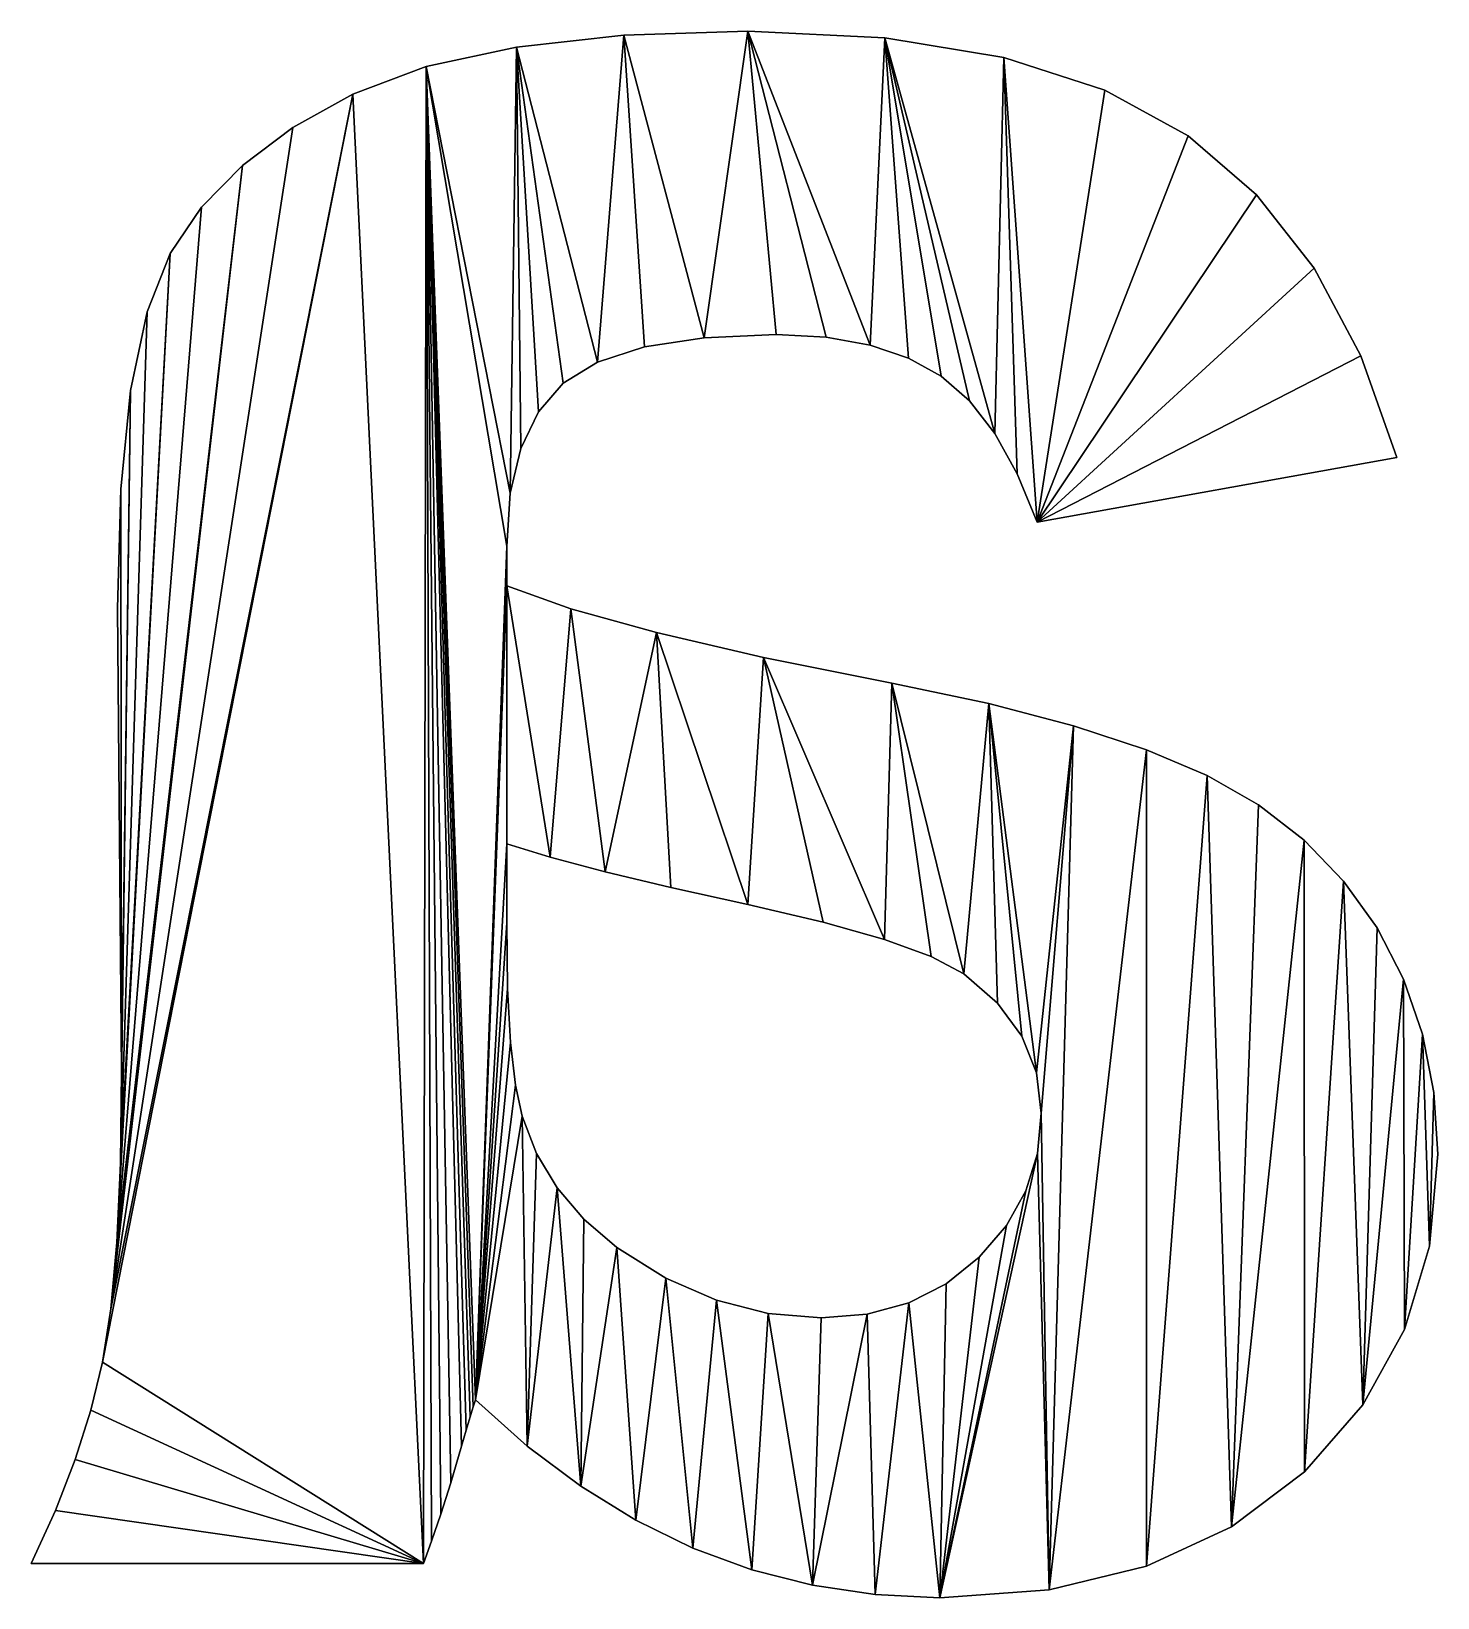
# Model space of a CAD drawing. Header units: metres. Extents: x -39.1 to 29.5, y -5.7 to 6.
# Drawn here: x 8.77 to 15.04, y -3.36 to 3.61 of the extents above; entities that cross this region are included whole.
import ezdxf

# ---------------------------------------------------------------- set-up
doc = ezdxf.new("R2010")
doc.units = ezdxf.units.M

msp = doc.modelspace()

# ---------------------------------------------------------------- linework, layer by layer
at = {"layer": 'layer1', "color": 1}
for points in [[(10.93465, 3.54494, -3.21451), (11.41188, 3.59733, -3.21451), (11.29531, 2.14291, -3.21451)], [(11.29531, 2.14291, 1.92945), (11.41188, 3.59733, 1.92945), (10.93465, 3.54494, 1.92945)], [(11.41188, 3.59733, -3.21451), (10.93465, 3.54494, -3.21451), (10.93465, 3.54494, 1.92945), (11.41188, 3.59733, 1.92945)], [(11.41188, 3.59733, -3.21451), (11.50449, 2.2106, -3.21451), (11.29531, 2.14291, -3.21451)], [(11.29531, 2.14291, 1.92945), (11.50449, 2.2106, 1.92945), (11.41188, 3.59733, 1.92945)], [(11.96445, 3.6148, -3.21451), (11.7694, 2.25122, -3.21451), (11.41188, 3.59733, -3.21451)], [(11.41188, 3.59733, 1.92945), (11.7694, 2.25122, 1.92945), (11.96445, 3.6148, 1.92945)], [(11.96445, 3.6148, -3.21451), (11.41188, 3.59733, -3.21451), (11.41188, 3.59733, 1.92945), (11.96445, 3.6148, 1.92945)], [(11.41188, 3.59733, -3.21451), (11.7694, 2.25122, -3.21451), (11.50449, 2.2106, -3.21451)], [(11.50449, 2.2106, 1.92945), (11.7694, 2.25122, 1.92945), (11.41188, 3.59733, 1.92945)], [(11.96445, 3.6148, -3.21451), (12.09004, 2.26477, -3.21451), (11.7694, 2.25122, -3.21451)], [(11.7694, 2.25122, 1.92945), (12.09004, 2.26477, 1.92945), (11.96445, 3.6148, 1.92945)], [(12.31256, 2.25319, -3.21451), (12.09004, 2.26477, -3.21451), (11.96445, 3.6148, -3.21451)], [(12.57432, 3.58575, -3.21451), (12.50917, 2.21845, -3.21451), (11.96445, 3.6148, -3.21451)], [(11.96445, 3.6148, -3.21451), (12.50917, 2.21845, -3.21451), (12.31256, 2.25319, -3.21451)], [(11.96445, 3.6148, 1.92945), (12.09004, 2.26477, 1.92945), (12.31256, 2.25319, 1.92945)], [(11.96445, 3.6148, 1.92945), (12.50917, 2.21845, 1.92945), (12.57432, 3.58575, 1.92945)], [(12.31256, 2.25319, 1.92945), (12.50917, 2.21845, 1.92945), (11.96445, 3.6148, 1.92945)], [(12.57432, 3.58575, -3.21451), (11.96445, 3.6148, -3.21451), (11.96445, 3.6148, 1.92945), (12.57432, 3.58575, 1.92945)], [(12.57432, 3.58575, -3.21451), (12.67989, 2.16056, -3.21451), (12.50917, 2.21845, -3.21451)], [(12.50917, 2.21845, 1.92945), (12.67989, 2.16056, 1.92945), (12.57432, 3.58575, 1.92945)], [(12.82471, 2.07952, -3.21451), (12.67989, 2.16056, -3.21451), (12.57432, 3.58575, -3.21451)], [(13.10413, 3.49863, -3.21451), (13.06331, 1.82442, -3.21451), (12.57432, 3.58575, -3.21451)], [(12.57432, 3.58575, -3.21451), (13.06331, 1.82442, -3.21451), (12.95029, 1.96944, -3.21451)], [(12.57432, 3.58575, -3.21451), (12.95029, 1.96944, -3.21451), (12.82471, 2.07952, -3.21451)], [(12.57432, 3.58575, 1.92945), (12.67989, 2.16056, 1.92945), (12.82471, 2.07952, 1.92945)], [(12.57432, 3.58575, 1.92945), (13.06331, 1.82442, 1.92945), (13.10413, 3.49863, 1.92945)], [(12.95029, 1.96944, 1.92945), (13.06331, 1.82442, 1.92945), (12.57432, 3.58575, 1.92945)], [(12.82471, 2.07952, 1.92945), (12.95029, 1.96944, 1.92945), (12.57432, 3.58575, 1.92945)], [(13.10413, 3.49863, -3.21451), (12.57432, 3.58575, -3.21451), (12.57432, 3.58575, 1.92945), (13.10413, 3.49863, 1.92945)], [(10.53278, 3.45762, -3.21451), (10.93465, 3.54494, -3.21451), (10.90639, 1.55893, -3.21451)], [(10.90639, 1.55893, 1.92945), (10.93465, 3.54494, 1.92945), (10.53278, 3.45762, 1.92945)], [(10.93465, 3.54494, -3.21451), (10.53278, 3.45762, -3.21451), (10.53278, 3.45762, 1.92945), (10.93465, 3.54494, 1.92945)], [(10.93465, 3.54494, -3.21451), (10.95348, 1.7585, -3.21451), (10.90639, 1.55893, -3.21451)], [(10.90639, 1.55893, 1.92945), (10.95348, 1.7585, 1.92945), (10.93465, 3.54494, 1.92945)], [(10.93465, 3.54494, -3.21451), (11.29531, 2.14291, -3.21451), (11.14186, 2.04813, -3.21451)], [(10.93465, 3.54494, -3.21451), (11.14186, 2.04813, -3.21451), (11.03197, 1.92156, -3.21451)], [(10.93465, 3.54494, -3.21451), (11.03197, 1.92156, -3.21451), (10.95348, 1.7585, -3.21451)], [(11.14186, 2.04813, 1.92945), (11.29531, 2.14291, 1.92945), (10.93465, 3.54494, 1.92945)], [(11.03197, 1.92156, 1.92945), (11.14186, 2.04813, 1.92945), (10.93465, 3.54494, 1.92945)], [(10.95348, 1.7585, 1.92945), (11.03197, 1.92156, 1.92945), (10.93465, 3.54494, 1.92945)], [(13.10413, 3.49863, -3.21451), (13.16378, 1.64448, -3.21451), (13.06331, 1.82442, -3.21451)], [(13.06331, 1.82442, 1.92945), (13.16378, 1.64448, 1.92945), (13.10413, 3.49863, 1.92945)], [(13.2517, 1.42961, -3.21451), (13.16378, 1.64448, -3.21451), (13.10413, 3.49863, -3.21451)], [(13.2517, 1.42961, -3.21451), (13.10413, 3.49863, -3.21451), (13.55388, 3.35342, -3.21451)], [(13.10413, 3.49863, 1.92945), (13.16378, 1.64448, 1.92945), (13.2517, 1.42961, 1.92945)], [(13.55388, 3.35342, 1.92945), (13.10413, 3.49863, 1.92945), (13.2517, 1.42961, 1.92945)], [(13.55388, 3.35342, -3.21451), (13.10413, 3.49863, -3.21451), (13.10413, 3.49863, 1.92945), (13.55388, 3.35342, 1.92945)], [(10.53278, 3.45762, -3.21451), (10.52022, -3.20449, -3.21451), (10.20626, 3.33538, -3.21451)], [(10.20626, 3.33538, 1.92945), (10.52022, -3.20449, 1.92945), (10.53278, 3.45762, 1.92945)], [(10.53278, 3.45762, -3.21451), (10.20626, 3.33538, -3.21451), (10.20626, 3.33538, 1.92945), (10.53278, 3.45762, 1.92945)], [(10.53278, 3.45762, -3.21451), (10.55672, -3.10598, -3.21451), (10.52022, -3.20449, -3.21451)], [(10.52022, -3.20449, 1.92945), (10.55672, -3.10598, 1.92945), (10.53278, 3.45762, 1.92945)], [(10.53278, 3.45762, -3.21451), (10.90639, 1.55893, -3.21451), (10.8907, 1.32287, -3.21451)], [(10.53278, 3.45762, -3.21451), (10.8907, 1.32287, -3.21451), (10.75254, -2.47609, -3.21451)], [(10.53278, 3.45762, -3.21451), (10.75254, -2.47609, -3.21451), (10.74156, -2.50788, -3.21451)], [(10.53278, 3.45762, -3.21451), (10.74156, -2.50788, -3.21451), (10.72744, -2.55301, -3.21451)], [(10.53278, 3.45762, -3.21451), (10.72744, -2.55301, -3.21451), (10.71016, -2.61148, -3.21451)], [(10.53278, 3.45762, -3.21451), (10.71016, -2.61148, -3.21451), (10.68975, -2.68329, -3.21451)], [(10.53278, 3.45762, -3.21451), (10.68975, -2.68329, -3.21451), (10.64148, -2.84538, -3.21451)], [(10.53278, 3.45762, -3.21451), (10.64148, -2.84538, -3.21451), (10.59713, -2.98628, -3.21451)], [(10.53278, 3.45762, -3.21451), (10.59713, -2.98628, -3.21451), (10.55672, -3.10598, -3.21451)], [(10.8907, 1.32287, 1.92945), (10.90639, 1.55893, 1.92945), (10.53278, 3.45762, 1.92945)], [(10.75254, -2.47609, 1.92945), (10.8907, 1.32287, 1.92945), (10.53278, 3.45762, 1.92945)], [(10.74156, -2.50788, 1.92945), (10.75254, -2.47609, 1.92945), (10.53278, 3.45762, 1.92945)], [(10.72744, -2.55301, 1.92945), (10.74156, -2.50788, 1.92945), (10.53278, 3.45762, 1.92945)], [(10.71016, -2.61148, 1.92945), (10.72744, -2.55301, 1.92945), (10.53278, 3.45762, 1.92945)], [(10.68975, -2.68329, 1.92945), (10.71016, -2.61148, 1.92945), (10.53278, 3.45762, 1.92945)], [(10.64148, -2.84538, 1.92945), (10.68975, -2.68329, 1.92945), (10.53278, 3.45762, 1.92945)], [(10.59713, -2.98628, 1.92945), (10.64148, -2.84538, 1.92945), (10.53278, 3.45762, 1.92945)], [(10.55672, -3.10598, 1.92945), (10.59713, -2.98628, 1.92945), (10.53278, 3.45762, 1.92945)], [(13.2517, 1.42961, -3.21451), (13.55388, 3.35342, -3.21451), (13.92357, 3.15013, -3.21451)], [(13.92357, 3.15013, 1.92945), (13.55388, 3.35342, 1.92945), (13.2517, 1.42961, 1.92945)], [(13.92357, 3.15013, -3.21451), (13.55388, 3.35342, -3.21451), (13.55388, 3.35342, 1.92945), (13.92357, 3.15013, 1.92945)], [(10.52022, -3.20449, -3.21451), (9.09169, -2.30968, -3.21451), (10.20626, 3.33538, -3.21451)], [(10.20626, 3.33538, -3.21451), (9.09169, -2.30968, -3.21451), (9.12877, -2.07205, -3.21451)], [(10.20626, 3.33538, 1.92945), (9.09169, -2.30968, 1.92945), (10.52022, -3.20449, 1.92945)], [(9.12877, -2.07205, 1.92945), (9.09169, -2.30968, 1.92945), (10.20626, 3.33538, 1.92945)], [(10.20626, 3.33538, -3.21451), (9.12877, -2.07205, -3.21451), (9.93881, 3.18625, -3.21451)], [(9.93881, 3.18625, 1.92945), (9.12877, -2.07205, 1.92945), (10.20626, 3.33538, 1.92945)], [(10.20626, 3.33538, -3.21451), (9.93881, 3.18625, -3.21451), (9.93881, 3.18625, 1.92945), (10.20626, 3.33538, 1.92945)], [(9.93881, 3.18625, -3.21451), (9.12877, -2.07205, -3.21451), (9.71412, 3.01827, -3.21451)], [(9.71412, 3.01827, 1.92945), (9.12877, -2.07205, 1.92945), (9.93881, 3.18625, 1.92945)], [(9.93881, 3.18625, -3.21451), (9.71412, 3.01827, -3.21451), (9.71412, 3.01827, 1.92945), (9.93881, 3.18625, 1.92945)], [(13.2517, 1.42961, -3.21451), (13.92357, 3.15013, -3.21451), (14.2289, 2.8864, -3.21451)], [(14.2289, 2.8864, 1.92945), (13.92357, 3.15013, 1.92945), (13.2517, 1.42961, 1.92945)], [(14.2289, 2.8864, -3.21451), (13.92357, 3.15013, -3.21451), (13.92357, 3.15013, 1.92945), (14.2289, 2.8864, 1.92945)], [(9.15527, -1.77673, -3.21451), (9.71412, 3.01827, -3.21451), (9.12877, -2.07205, -3.21451)], [(9.12877, -2.07205, 1.92945), (9.71412, 3.01827, 1.92945), (9.15527, -1.77673, 1.92945)], [(9.15527, -1.77673, -3.21451), (9.53222, 2.83146, -3.21451), (9.71412, 3.01827, -3.21451)], [(9.71412, 3.01827, 1.92945), (9.53222, 2.83146, 1.92945), (9.15527, -1.77673, 1.92945)], [(9.71412, 3.01827, -3.21451), (9.53222, 2.83146, -3.21451), (9.53222, 2.83146, 1.92945), (9.71412, 3.01827, 1.92945)], [(13.2517, 1.42961, -3.21451), (14.2289, 2.8864, -3.21451), (14.48556, 2.55988, -3.21451)], [(14.48556, 2.55988, 1.92945), (14.2289, 2.8864, 1.92945), (13.2517, 1.42961, 1.92945)], [(14.48556, 2.55988, -3.21451), (14.2289, 2.8864, -3.21451), (14.2289, 2.8864, 1.92945), (14.48556, 2.55988, 1.92945)], [(9.15527, -1.77673, -3.21451), (9.39309, 2.62582, -3.21451), (9.53222, 2.83146, -3.21451)], [(9.53222, 2.83146, 1.92945), (9.39309, 2.62582, 1.92945), (9.15527, -1.77673, 1.92945)], [(9.53222, 2.83146, -3.21451), (9.39309, 2.62582, -3.21451), (9.39309, 2.62582, 1.92945), (9.53222, 2.83146, 1.92945)], [(9.15527, -1.77673, -3.21451), (9.17116, -1.42371, -3.21451), (9.39309, 2.62582, -3.21451)], [(9.39309, 2.62582, 1.92945), (9.17116, -1.42371, 1.92945), (9.15527, -1.77673, 1.92945)], [(9.17116, -1.42371, -3.21451), (9.29007, 2.36582, -3.21451), (9.39309, 2.62582, -3.21451)], [(9.39309, 2.62582, 1.92945), (9.29007, 2.36582, 1.92945), (9.17116, -1.42371, 1.92945)], [(9.39309, 2.62582, -3.21451), (9.29007, 2.36582, -3.21451), (9.29007, 2.36582, 1.92945), (9.39309, 2.62582, 1.92945)], [(13.2517, 1.42961, -3.21451), (14.48556, 2.55988, -3.21451), (14.69357, 2.17057, -3.21451)], [(14.69357, 2.17057, 1.92945), (14.48556, 2.55988, 1.92945), (13.2517, 1.42961, 1.92945)], [(14.69357, 2.17057, -3.21451), (14.48556, 2.55988, -3.21451), (14.48556, 2.55988, 1.92945), (14.69357, 2.17057, 1.92945)], [(9.17116, -1.42371, -3.21451), (9.21648, 2.01594, -3.21451), (9.29007, 2.36582, -3.21451)], [(9.29007, 2.36582, 1.92945), (9.21648, 2.01594, 1.92945), (9.17116, -1.42371, 1.92945)], [(9.29007, 2.36582, -3.21451), (9.21648, 2.01594, -3.21451), (9.21648, 2.01594, 1.92945), (9.29007, 2.36582, 1.92945)], [(11.50449, 2.2106, -3.21451), (11.7694, 2.25122, -3.21451), (11.7694, 2.25122, 1.92945), (11.50449, 2.2106, 1.92945)], [(11.7694, 2.25122, -3.21451), (12.09004, 2.26477, -3.21451), (12.09004, 2.26477, 1.92945), (11.7694, 2.25122, 1.92945)], [(12.09004, 2.26477, -3.21451), (12.31256, 2.25319, -3.21451), (12.31256, 2.25319, 1.92945), (12.09004, 2.26477, 1.92945)], [(12.31256, 2.25319, -3.21451), (12.50917, 2.21845, -3.21451), (12.50917, 2.21845, 1.92945), (12.31256, 2.25319, 1.92945)], [(11.29531, 2.14291, -3.21451), (11.50449, 2.2106, -3.21451), (11.50449, 2.2106, 1.92945), (11.29531, 2.14291, 1.92945)], [(12.50917, 2.21845, -3.21451), (12.67989, 2.16056, -3.21451), (12.67989, 2.16056, 1.92945), (12.50917, 2.21845, 1.92945)], [(13.2517, 1.42961, -3.21451), (14.69357, 2.17057, -3.21451), (14.85291, 1.71846, -3.21451)], [(14.85291, 1.71846, 1.92945), (14.69357, 2.17057, 1.92945), (13.2517, 1.42961, 1.92945)], [(14.85291, 1.71846, -3.21451), (14.69357, 2.17057, -3.21451), (14.69357, 2.17057, 1.92945), (14.85291, 1.71846, 1.92945)], [(11.14186, 2.04813, -3.21451), (11.29531, 2.14291, -3.21451), (11.29531, 2.14291, 1.92945), (11.14186, 2.04813, 1.92945)], [(12.67989, 2.16056, -3.21451), (12.82471, 2.07952, -3.21451), (12.82471, 2.07952, 1.92945), (12.67989, 2.16056, 1.92945)], [(11.03197, 1.92156, -3.21451), (11.14186, 2.04813, -3.21451), (11.14186, 2.04813, 1.92945), (11.03197, 1.92156, 1.92945)], [(12.82471, 2.07952, -3.21451), (12.95029, 1.96944, -3.21451), (12.95029, 1.96944, 1.92945), (12.82471, 2.07952, 1.92945)], [(9.17646, -1.01301, -3.21451), (9.21648, 2.01594, -3.21451), (9.17116, -1.42371, -3.21451)], [(9.17116, -1.42371, 1.92945), (9.21648, 2.01594, 1.92945), (9.17646, -1.01301, 1.92945)], [(9.17646, -1.01301, -3.21451), (9.17233, 1.5762, -3.21451), (9.21648, 2.01594, -3.21451)], [(9.21648, 2.01594, 1.92945), (9.17233, 1.5762, 1.92945), (9.17646, -1.01301, 1.92945)], [(9.21648, 2.01594, -3.21451), (9.17233, 1.5762, -3.21451), (9.17233, 1.5762, 1.92945), (9.21648, 2.01594, 1.92945)], [(12.95029, 1.96944, -3.21451), (13.06331, 1.82442, -3.21451), (13.06331, 1.82442, 1.92945), (12.95029, 1.96944, 1.92945)], [(10.95348, 1.7585, -3.21451), (11.03197, 1.92156, -3.21451), (11.03197, 1.92156, 1.92945), (10.95348, 1.7585, 1.92945)], [(13.06331, 1.82442, -3.21451), (13.16378, 1.64448, -3.21451), (13.16378, 1.64448, 1.92945), (13.06331, 1.82442, 1.92945)], [(10.90639, 1.55893, -3.21451), (10.95348, 1.7585, -3.21451), (10.95348, 1.7585, 1.92945), (10.90639, 1.55893, 1.92945)], [(13.2517, 1.42961, -3.21451), (14.85291, 1.71846, -3.21451), (14.85291, 1.71846, 1.92945), (13.2517, 1.42961, 1.92945)], [(13.16378, 1.64448, -3.21451), (13.2517, 1.42961, -3.21451), (13.2517, 1.42961, 1.92945), (13.16378, 1.64448, 1.92945)], [(9.15761, 1.04659, -3.21451), (9.17233, 1.5762, -3.21451), (9.17646, -1.01301, -3.21451)], [(9.17646, -1.01301, 1.92945), (9.17233, 1.5762, 1.92945), (9.15761, 1.04659, 1.92945)], [(9.17233, 1.5762, -3.21451), (9.15761, 1.04659, -3.21451), (9.15761, 1.04659, 1.92945), (9.17233, 1.5762, 1.92945)], [(10.8907, 1.32287, -3.21451), (10.90639, 1.55893, -3.21451), (10.90639, 1.55893, 1.92945), (10.8907, 1.32287, 1.92945)], [(10.8907, 1.14706, -3.21451), (10.75254, -2.47609, -3.21451), (10.8907, 1.32287, -3.21451)], [(10.8907, 1.32287, 1.92945), (10.75254, -2.47609, 1.92945), (10.8907, 1.14706, 1.92945)], [(10.8907, 1.14706, -3.21451), (10.8907, 1.32287, -3.21451), (10.8907, 1.32287, 1.92945), (10.8907, 1.14706, 1.92945)], [(10.8907, 1.14706, -3.21451), (10.8907, -0.00206, -3.21451), (10.75254, -2.47609, -3.21451)], [(10.75254, -2.47609, 1.92945), (10.8907, -0.00206, 1.92945), (10.8907, 1.14706, 1.92945)], [(11.17679, 1.04462, -3.21451), (11.08495, -0.06132, -3.21451), (10.8907, 1.14706, -3.21451)], [(10.8907, 1.14706, -3.21451), (11.08495, -0.06132, -3.21451), (10.8907, -0.00206, -3.21451)], [(10.8907, 1.14706, 1.92945), (11.08495, -0.06132, 1.92945), (11.17679, 1.04462, 1.92945)], [(10.8907, -0.00206, 1.92945), (11.08495, -0.06132, 1.92945), (10.8907, 1.14706, 1.92945)], [(11.17679, 1.04462, -3.21451), (10.8907, 1.14706, -3.21451), (10.8907, 1.14706, 1.92945), (11.17679, 1.04462, 1.92945)], [(9.15761, 1.04659, -3.21451), (9.17646, -1.01301, -3.21451), (9.17646, -1.01301, 1.92945), (9.15761, 1.04659, 1.92945)], [(11.17679, 1.04462, -3.21451), (11.32867, -0.12607, -3.21451), (11.08495, -0.06132, -3.21451)], [(11.08495, -0.06132, 1.92945), (11.32867, -0.12607, 1.92945), (11.17679, 1.04462, 1.92945)], [(11.55786, 0.93827, -3.21451), (11.32867, -0.12607, -3.21451), (11.17679, 1.04462, -3.21451)], [(11.17679, 1.04462, 1.92945), (11.32867, -0.12607, 1.92945), (11.55786, 0.93827, 1.92945)], [(11.55786, 0.93827, -3.21451), (11.17679, 1.04462, -3.21451), (11.17679, 1.04462, 1.92945), (11.55786, 0.93827, 1.92945)], [(11.55786, 0.93827, -3.21451), (11.62184, -0.19632, -3.21451), (11.32867, -0.12607, -3.21451)], [(11.32867, -0.12607, 1.92945), (11.62184, -0.19632, 1.92945), (11.55786, 0.93827, 1.92945)], [(11.96445, -0.27207, -3.21451), (11.62184, -0.19632, -3.21451), (11.55786, 0.93827, -3.21451)], [(12.03391, 0.82798, -3.21451), (11.96445, -0.27207, -3.21451), (11.55786, 0.93827, -3.21451)], [(11.55786, 0.93827, 1.92945), (11.62184, -0.19632, 1.92945), (11.96445, -0.27207, 1.92945)], [(11.55786, 0.93827, 1.92945), (11.96445, -0.27207, 1.92945), (12.03391, 0.82798, 1.92945)], [(12.03391, 0.82798, -3.21451), (11.55786, 0.93827, -3.21451), (11.55786, 0.93827, 1.92945), (12.03391, 0.82798, 1.92945)], [(12.03391, 0.82798, -3.21451), (12.29999, -0.35017, -3.21451), (11.96445, -0.27207, -3.21451)], [(11.96445, -0.27207, 1.92945), (12.29999, -0.35017, 1.92945), (12.03391, 0.82798, 1.92945)], [(12.03391, 0.82798, -3.21451), (12.60494, 0.71378, -3.21451), (12.57196, -0.42748, -3.21451)], [(12.03391, 0.82798, -3.21451), (12.57196, -0.42748, -3.21451), (12.29999, -0.35017, -3.21451)], [(12.57196, -0.42748, 1.92945), (12.60494, 0.71378, 1.92945), (12.03391, 0.82798, 1.92945)], [(12.29999, -0.35017, 1.92945), (12.57196, -0.42748, 1.92945), (12.03391, 0.82798, 1.92945)], [(12.60494, 0.71378, -3.21451), (12.03391, 0.82798, -3.21451), (12.03391, 0.82798, 1.92945), (12.60494, 0.71378, 1.92945)], [(12.60494, 0.71378, -3.21451), (12.78035, -0.504, -3.21451), (12.57196, -0.42748, -3.21451)], [(12.57196, -0.42748, 1.92945), (12.78035, -0.504, 1.92945), (12.60494, 0.71378, 1.92945)], [(13.03644, 0.62214, -3.21451), (12.92517, -0.57975, -3.21451), (12.60494, 0.71378, -3.21451)], [(12.60494, 0.71378, -3.21451), (12.92517, -0.57975, -3.21451), (12.78035, -0.504, -3.21451)], [(12.60494, 0.71378, 1.92945), (12.92517, -0.57975, 1.92945), (13.03644, 0.62214, 1.92945)], [(12.78035, -0.504, 1.92945), (12.92517, -0.57975, 1.92945), (12.60494, 0.71378, 1.92945)], [(13.03644, 0.62214, -3.21451), (12.60494, 0.71378, -3.21451), (12.60494, 0.71378, 1.92945), (13.03644, 0.62214, 1.92945)], [(13.03644, 0.62214, -3.21451), (13.07627, -0.71043, -3.21451), (12.92517, -0.57975, -3.21451)], [(12.92517, -0.57975, 1.92945), (13.07627, -0.71043, 1.92945), (13.03644, 0.62214, 1.92945)], [(13.1842, -0.8576, -3.21451), (13.07627, -0.71043, -3.21451), (13.03644, 0.62214, -3.21451)], [(13.41418, 0.52305, -3.21451), (13.24895, -1.02125, -3.21451), (13.03644, 0.62214, -3.21451)], [(13.03644, 0.62214, -3.21451), (13.24895, -1.02125, -3.21451), (13.1842, -0.8576, -3.21451)], [(13.03644, 0.62214, 1.92945), (13.07627, -0.71043, 1.92945), (13.1842, -0.8576, 1.92945)], [(13.03644, 0.62214, 1.92945), (13.24895, -1.02125, 1.92945), (13.41418, 0.52305, 1.92945)], [(13.1842, -0.8576, 1.92945), (13.24895, -1.02125, 1.92945), (13.03644, 0.62214, 1.92945)], [(13.41418, 0.52305, -3.21451), (13.03644, 0.62214, -3.21451), (13.03644, 0.62214, 1.92945), (13.41418, 0.52305, 1.92945)], [(13.41418, 0.52305, -3.21451), (13.27054, -1.20139, -3.21451), (13.24895, -1.02125, -3.21451)], [(13.24895, -1.02125, 1.92945), (13.27054, -1.20139, 1.92945), (13.41418, 0.52305, 1.92945)], [(13.30606, -3.32228, -3.21451), (13.27054, -1.20139, -3.21451), (13.41418, 0.52305, -3.21451)], [(13.41418, 0.52305, 1.92945), (13.27054, -1.20139, 1.92945), (13.30606, -3.32228, 1.92945)], [(13.73814, 0.41649, -3.21451), (13.30606, -3.32228, -3.21451), (13.41418, 0.52305, -3.21451)], [(13.41418, 0.52305, 1.92945), (13.30606, -3.32228, 1.92945), (13.73814, 0.41649, 1.92945)], [(13.73814, 0.41649, -3.21451), (13.41418, 0.52305, -3.21451), (13.41418, 0.52305, 1.92945), (13.73814, 0.41649, 1.92945)], [(13.73814, 0.41649, -3.21451), (13.73913, -3.2173, -3.21451), (13.30606, -3.32228, -3.21451)], [(13.30606, -3.32228, 1.92945), (13.73913, -3.2173, 1.92945), (13.73814, 0.41649, 1.92945)], [(14.00835, 0.30249, -3.21451), (13.73913, -3.2173, -3.21451), (13.73814, 0.41649, -3.21451)], [(13.73814, 0.41649, 1.92945), (13.73913, -3.2173, 1.92945), (14.00835, 0.30249, 1.92945)], [(14.00835, 0.30249, -3.21451), (13.73814, 0.41649, -3.21451), (13.73814, 0.41649, 1.92945), (14.00835, 0.30249, 1.92945)], [(14.00835, 0.30249, -3.21451), (14.11764, -3.04233, -3.21451), (13.73913, -3.2173, -3.21451)], [(13.73913, -3.2173, 1.92945), (14.11764, -3.04233, 1.92945), (14.00835, 0.30249, 1.92945)], [(14.23813, 0.1718, -3.21451), (14.11764, -3.04233, -3.21451), (14.00835, 0.30249, -3.21451)], [(14.00835, 0.30249, 1.92945), (14.11764, -3.04233, 1.92945), (14.23813, 0.1718, 1.92945)], [(14.23813, 0.1718, -3.21451), (14.00835, 0.30249, -3.21451), (14.00835, 0.30249, 1.92945), (14.23813, 0.1718, 1.92945)], [(14.44084, 0.01522, -3.21451), (14.11764, -3.04233, -3.21451), (14.23813, 0.1718, -3.21451)], [(14.23813, 0.1718, 1.92945), (14.11764, -3.04233, 1.92945), (14.44084, 0.01522, 1.92945)], [(14.44084, 0.01522, -3.21451), (14.23813, 0.1718, -3.21451), (14.23813, 0.1718, 1.92945), (14.44084, 0.01522, 1.92945)], [(14.44084, 0.01522, -3.21451), (14.44162, -2.79737, -3.21451), (14.11764, -3.04233, -3.21451)], [(14.11764, -3.04233, 1.92945), (14.44162, -2.79737, 1.92945), (14.44084, 0.01522, 1.92945)], [(14.61646, -0.16727, -3.21451), (14.44162, -2.79737, -3.21451), (14.44084, 0.01522, -3.21451)], [(14.44084, 0.01522, 1.92945), (14.44162, -2.79737, 1.92945), (14.61646, -0.16727, 1.92945)], [(14.61646, -0.16727, -3.21451), (14.44084, 0.01522, -3.21451), (14.44084, 0.01522, 1.92945), (14.61646, -0.16727, 1.92945)], [(10.75254, -2.47609, -3.21451), (10.8907, -0.00206, -3.21451), (10.8907, -0.3537, -3.21451)], [(10.8907, -0.3537, 1.92945), (10.8907, -0.00206, 1.92945), (10.75254, -2.47609, 1.92945)], [(10.8907, -0.00206, -3.21451), (11.08495, -0.06132, -3.21451), (11.08495, -0.06132, 1.92945), (10.8907, -0.00206, 1.92945)], [(10.8907, -0.3537, -3.21451), (10.8907, -0.00206, -3.21451), (10.8907, -0.00206, 1.92945), (10.8907, -0.3537, 1.92945)], [(11.08495, -0.06132, -3.21451), (11.32867, -0.12607, -3.21451), (11.32867, -0.12607, 1.92945), (11.08495, -0.06132, 1.92945)], [(11.32867, -0.12607, -3.21451), (11.62184, -0.19632, -3.21451), (11.62184, -0.19632, 1.92945), (11.32867, -0.12607, 1.92945)], [(11.62184, -0.19632, -3.21451), (11.96445, -0.27207, -3.21451), (11.96445, -0.27207, 1.92945), (11.62184, -0.19632, 1.92945)], [(14.61646, -0.16727, -3.21451), (14.70122, -2.49904, -3.21451), (14.44162, -2.79737, -3.21451)], [(14.44162, -2.79737, 1.92945), (14.70122, -2.49904, 1.92945), (14.61646, -0.16727, 1.92945)], [(14.765, -0.37567, -3.21451), (14.70122, -2.49904, -3.21451), (14.61646, -0.16727, -3.21451)], [(14.61646, -0.16727, 1.92945), (14.70122, -2.49904, 1.92945), (14.765, -0.37567, 1.92945)], [(14.765, -0.37567, -3.21451), (14.61646, -0.16727, -3.21451), (14.61646, -0.16727, 1.92945), (14.765, -0.37567, 1.92945)], [(11.96445, -0.27207, -3.21451), (12.29999, -0.35017, -3.21451), (12.29999, -0.35017, 1.92945), (11.96445, -0.27207, 1.92945)], [(10.75254, -2.47609, -3.21451), (10.8907, -0.3537, -3.21451), (10.89501, -0.64528, -3.21451)], [(10.89501, -0.64528, 1.92945), (10.8907, -0.3537, 1.92945), (10.75254, -2.47609, 1.92945)], [(10.89501, -0.64528, -3.21451), (10.8907, -0.3537, -3.21451), (10.8907, -0.3537, 1.92945), (10.89501, -0.64528, 1.92945)], [(12.29999, -0.35017, -3.21451), (12.57196, -0.42748, -3.21451), (12.57196, -0.42748, 1.92945), (12.29999, -0.35017, 1.92945)], [(14.88312, -0.60467, -3.21451), (14.70122, -2.49904, -3.21451), (14.765, -0.37567, -3.21451)], [(14.765, -0.37567, 1.92945), (14.70122, -2.49904, 1.92945), (14.88312, -0.60467, 1.92945)], [(14.88312, -0.60467, -3.21451), (14.765, -0.37567, -3.21451), (14.765, -0.37567, 1.92945), (14.88312, -0.60467, 1.92945)], [(12.57196, -0.42748, -3.21451), (12.78035, -0.504, -3.21451), (12.78035, -0.504, 1.92945), (12.57196, -0.42748, 1.92945)], [(12.78035, -0.504, -3.21451), (12.92517, -0.57975, -3.21451), (12.92517, -0.57975, 1.92945), (12.78035, -0.504, 1.92945)], [(12.92517, -0.57975, -3.21451), (13.07627, -0.71043, -3.21451), (13.07627, -0.71043, 1.92945), (12.92517, -0.57975, 1.92945)], [(14.88312, -0.60467, -3.21451), (14.88666, -2.16396, -3.21451), (14.70122, -2.49904, -3.21451)], [(14.70122, -2.49904, 1.92945), (14.88666, -2.16396, 1.92945), (14.88312, -0.60467, 1.92945)], [(14.9675, -0.84897, -3.21451), (14.88666, -2.16396, -3.21451), (14.88312, -0.60467, -3.21451)], [(14.88312, -0.60467, 1.92945), (14.88666, -2.16396, 1.92945), (14.9675, -0.84897, 1.92945)], [(14.9675, -0.84897, -3.21451), (14.88312, -0.60467, -3.21451), (14.88312, -0.60467, 1.92945), (14.9675, -0.84897, 1.92945)], [(10.75254, -2.47609, -3.21451), (10.89501, -0.64528, -3.21451), (10.90797, -0.88586, -3.21451)], [(10.90797, -0.88586, 1.92945), (10.89501, -0.64528, 1.92945), (10.75254, -2.47609, 1.92945)], [(10.90797, -0.88586, -3.21451), (10.89501, -0.64528, -3.21451), (10.89501, -0.64528, 1.92945), (10.90797, -0.88586, 1.92945)], [(13.07627, -0.71043, -3.21451), (13.1842, -0.8576, -3.21451), (13.1842, -0.8576, 1.92945), (13.07627, -0.71043, 1.92945)], [(10.75254, -2.47609, -3.21451), (10.90797, -0.88586, -3.21451), (10.92955, -1.07541, -3.21451)], [(10.92955, -1.07541, 1.92945), (10.90797, -0.88586, 1.92945), (10.75254, -2.47609, 1.92945)], [(10.92955, -1.07541, -3.21451), (10.90797, -0.88586, -3.21451), (10.90797, -0.88586, 1.92945), (10.92955, -1.07541, 1.92945)], [(13.1842, -0.8576, -3.21451), (13.24895, -1.02125, -3.21451), (13.24895, -1.02125, 1.92945), (13.1842, -0.8576, 1.92945)], [(14.9675, -0.84897, -3.21451), (14.99792, -1.79211, -3.21451), (14.88666, -2.16396, -3.21451)], [(14.88666, -2.16396, 1.92945), (14.99792, -1.79211, 1.92945), (14.9675, -0.84897, 1.92945)], [(15.01812, -1.10858, -3.21451), (14.99792, -1.79211, -3.21451), (14.9675, -0.84897, -3.21451)], [(14.9675, -0.84897, 1.92945), (14.99792, -1.79211, 1.92945), (15.01812, -1.10858, 1.92945)], [(15.01812, -1.10858, -3.21451), (14.9675, -0.84897, -3.21451), (14.9675, -0.84897, 1.92945), (15.01812, -1.10858, 1.92945)], [(9.17646, -1.01301, -3.21451), (9.17116, -1.42371, -3.21451), (9.17116, -1.42371, 1.92945), (9.17646, -1.01301, 1.92945)], [(13.24895, -1.02125, -3.21451), (13.27054, -1.20139, -3.21451), (13.27054, -1.20139, 1.92945), (13.24895, -1.02125, 1.92945)], [(10.75254, -2.47609, -3.21451), (10.92955, -1.07541, -3.21451), (10.95977, -1.21395, -3.21451)], [(10.95977, -1.21395, 1.92945), (10.92955, -1.07541, 1.92945), (10.75254, -2.47609, 1.92945)], [(10.95977, -1.21395, -3.21451), (10.92955, -1.07541, -3.21451), (10.92955, -1.07541, 1.92945), (10.95977, -1.21395, 1.92945)], [(14.99792, -1.79211, -3.21451), (15.01812, -1.10858, -3.21451), (15.035, -1.3835, -3.21451)], [(15.035, -1.3835, 1.92945), (15.01812, -1.10858, 1.92945), (14.99792, -1.79211, 1.92945)], [(15.035, -1.3835, -3.21451), (15.01812, -1.10858, -3.21451), (15.01812, -1.10858, 1.92945), (15.035, -1.3835, 1.92945)], [(10.75254, -2.47609, -3.21451), (10.95977, -1.21395, -3.21451), (10.98252, -2.68219, -3.21451)], [(10.98252, -2.68219, 1.92945), (10.95977, -1.21395, 1.92945), (10.75254, -2.47609, 1.92945)], [(10.95977, -1.21395, -3.21451), (11.02374, -1.37996, -3.21451), (10.98252, -2.68219, -3.21451)], [(10.98252, -2.68219, 1.92945), (11.02374, -1.37996, 1.92945), (10.95977, -1.21395, 1.92945)], [(11.02374, -1.37996, -3.21451), (10.95977, -1.21395, -3.21451), (10.95977, -1.21395, 1.92945), (11.02374, -1.37996, 1.92945)], [(13.30606, -3.32228, -3.21451), (13.25327, -1.38035, -3.21451), (13.27054, -1.20139, -3.21451)], [(13.27054, -1.20139, 1.92945), (13.25327, -1.38035, 1.92945), (13.30606, -3.32228, 1.92945)], [(13.27054, -1.20139, -3.21451), (13.25327, -1.38035, -3.21451), (13.25327, -1.38035, 1.92945), (13.27054, -1.20139, 1.92945)], [(10.98252, -2.68219, -3.21451), (11.02374, -1.37996, -3.21451), (11.11518, -1.53263, -3.21451)], [(11.11518, -1.53263, 1.92945), (11.02374, -1.37996, 1.92945), (10.98252, -2.68219, 1.92945)], [(11.11518, -1.53263, -3.21451), (11.02374, -1.37996, -3.21451), (11.02374, -1.37996, 1.92945), (11.11518, -1.53263, 1.92945)], [(12.81843, -3.35727, -3.21451), (13.20147, -1.54675, -3.21451), (13.25327, -1.38035, -3.21451)], [(12.81843, -3.35727, -3.21451), (13.25327, -1.38035, -3.21451), (13.30606, -3.32228, -3.21451)], [(13.25327, -1.38035, 1.92945), (13.20147, -1.54675, 1.92945), (12.81843, -3.35727, 1.92945)], [(13.30606, -3.32228, 1.92945), (13.25327, -1.38035, 1.92945), (12.81843, -3.35727, 1.92945)], [(13.25327, -1.38035, -3.21451), (13.20147, -1.54675, -3.21451), (13.20147, -1.54675, 1.92945), (13.25327, -1.38035, 1.92945)], [(14.99792, -1.79211, -3.21451), (15.035, -1.3835, -3.21451), (15.035, -1.3835, 1.92945), (14.99792, -1.79211, 1.92945)], [(9.17116, -1.42371, -3.21451), (9.15527, -1.77673, -3.21451), (9.15527, -1.77673, 1.92945), (9.17116, -1.42371, 1.92945)], [(10.98252, -2.68219, -3.21451), (11.11518, -1.53263, -3.21451), (11.22035, -2.86096, -3.21451)], [(11.22035, -2.86096, 1.92945), (11.11518, -1.53263, 1.92945), (10.98252, -2.68219, 1.92945)], [(11.22035, -2.86096, -3.21451), (11.11518, -1.53263, -3.21451), (11.23409, -1.67195, -3.21451)], [(11.23409, -1.67195, 1.92945), (11.11518, -1.53263, 1.92945), (11.22035, -2.86096, 1.92945)], [(11.23409, -1.67195, -3.21451), (11.11518, -1.53263, -3.21451), (11.11518, -1.53263, 1.92945), (11.23409, -1.67195, 1.92945)], [(13.11513, -1.7006, -3.21451), (13.20147, -1.54675, -3.21451), (12.81843, -3.35727, -3.21451)], [(12.81843, -3.35727, 1.92945), (13.20147, -1.54675, 1.92945), (13.11513, -1.7006, 1.92945)], [(13.20147, -1.54675, -3.21451), (13.11513, -1.7006, -3.21451), (13.11513, -1.7006, 1.92945), (13.20147, -1.54675, 1.92945)], [(11.22035, -2.86096, -3.21451), (11.23409, -1.67195, -3.21451), (11.38047, -1.79793, -3.21451)], [(11.38047, -1.79793, 1.92945), (11.23409, -1.67195, 1.92945), (11.22035, -2.86096, 1.92945)], [(11.38047, -1.79793, -3.21451), (11.23409, -1.67195, -3.21451), (11.23409, -1.67195, 1.92945), (11.38047, -1.79793, 1.92945)], [(13.11513, -1.7006, -3.21451), (12.81843, -3.35727, -3.21451), (12.99425, -1.84188, -3.21451)], [(12.99425, -1.84188, 1.92945), (12.81843, -3.35727, 1.92945), (13.11513, -1.7006, 1.92945)], [(13.11513, -1.7006, -3.21451), (12.99425, -1.84188, -3.21451), (12.99425, -1.84188, 1.92945), (13.11513, -1.7006, 1.92945)], [(9.15527, -1.77673, -3.21451), (9.12877, -2.07205, -3.21451), (9.12877, -2.07205, 1.92945), (9.15527, -1.77673, 1.92945)], [(11.22035, -2.86096, -3.21451), (11.38047, -1.79793, -3.21451), (11.46602, -3.01238, -3.21451)], [(11.46602, -3.01238, 1.92945), (11.38047, -1.79793, 1.92945), (11.22035, -2.86096, 1.92945)], [(11.46602, -3.01238, -3.21451), (11.38047, -1.79793, -3.21451), (11.59986, -1.93529, -3.21451)], [(11.59986, -1.93529, 1.92945), (11.38047, -1.79793, 1.92945), (11.46602, -3.01238, 1.92945)], [(11.59986, -1.93529, -3.21451), (11.38047, -1.79793, -3.21451), (11.38047, -1.79793, 1.92945), (11.59986, -1.93529, 1.92945)], [(14.88666, -2.16396, -3.21451), (14.99792, -1.79211, -3.21451), (14.99792, -1.79211, 1.92945), (14.88666, -2.16396, 1.92945)], [(12.81843, -3.35727, -3.21451), (12.84669, -1.96001, -3.21451), (12.99425, -1.84188, -3.21451)], [(12.99425, -1.84188, 1.92945), (12.84669, -1.96001, 1.92945), (12.81843, -3.35727, 1.92945)], [(12.99425, -1.84188, -3.21451), (12.84669, -1.96001, -3.21451), (12.84669, -1.96001, 1.92945), (12.99425, -1.84188, 1.92945)], [(11.46602, -3.01238, -3.21451), (11.59986, -1.93529, -3.21451), (11.71956, -3.13646, -3.21451)], [(11.71956, -3.13646, 1.92945), (11.59986, -1.93529, 1.92945), (11.46602, -3.01238, 1.92945)], [(11.71956, -3.13646, -3.21451), (11.59986, -1.93529, -3.21451), (11.82474, -2.0334, -3.21451)], [(11.82474, -2.0334, 1.92945), (11.59986, -1.93529, 1.92945), (11.71956, -3.13646, 1.92945)], [(11.82474, -2.0334, -3.21451), (11.59986, -1.93529, -3.21451), (11.59986, -1.93529, 1.92945), (11.82474, -2.0334, 1.92945)], [(12.81843, -3.35727, -3.21451), (12.68029, -2.04439, -3.21451), (12.84669, -1.96001, -3.21451)], [(12.84669, -1.96001, 1.92945), (12.68029, -2.04439, 1.92945), (12.81843, -3.35727, 1.92945)], [(12.84669, -1.96001, -3.21451), (12.68029, -2.04439, -3.21451), (12.68029, -2.04439, 1.92945), (12.84669, -1.96001, 1.92945)], [(9.12877, -2.07205, -3.21451), (9.09169, -2.30968, -3.21451), (9.09169, -2.30968, 1.92945), (9.12877, -2.07205, 1.92945)], [(11.71956, -3.13646, -3.21451), (11.82474, -2.0334, -3.21451), (11.98131, -3.23306, -3.21451)], [(11.98131, -3.23306, 1.92945), (11.82474, -2.0334, 1.92945), (11.71956, -3.13646, 1.92945)], [(11.98131, -3.23306, -3.21451), (11.82474, -2.0334, -3.21451), (12.05511, -2.09227, -3.21451)], [(12.05511, -2.09227, 1.92945), (11.82474, -2.0334, 1.92945), (11.98131, -3.23306, 1.92945)], [(12.05511, -2.09227, -3.21451), (11.82474, -2.0334, -3.21451), (11.82474, -2.0334, 1.92945), (12.05511, -2.09227, 1.92945)], [(12.53076, -3.34347, -3.21451), (12.49505, -2.09501, -3.21451), (12.68029, -2.04439, -3.21451)], [(12.68029, -2.04439, 1.92945), (12.49505, -2.09501, 1.92945), (12.53076, -3.34347, 1.92945)], [(12.68029, -2.04439, -3.21451), (12.49505, -2.09501, -3.21451), (12.49505, -2.09501, 1.92945), (12.68029, -2.04439, 1.92945)], [(12.53076, -3.34347, -3.21451), (12.68029, -2.04439, -3.21451), (12.81843, -3.35727, -3.21451)], [(12.81843, -3.35727, 1.92945), (12.68029, -2.04439, 1.92945), (12.53076, -3.34347, 1.92945)], [(11.98131, -3.23306, -3.21451), (12.05511, -2.09227, -3.21451), (12.25172, -3.30207, -3.21451)], [(12.25172, -3.30207, 1.92945), (12.05511, -2.09227, 1.92945), (11.98131, -3.23306, 1.92945)], [(12.25172, -3.30207, -3.21451), (12.05511, -2.09227, -3.21451), (12.29098, -2.11189, -3.21451)], [(12.29098, -2.11189, 1.92945), (12.05511, -2.09227, 1.92945), (12.25172, -3.30207, 1.92945)], [(12.29098, -2.11189, -3.21451), (12.05511, -2.09227, -3.21451), (12.05511, -2.09227, 1.92945), (12.29098, -2.11189, 1.92945)], [(12.25172, -3.30207, -3.21451), (12.29098, -2.11189, -3.21451), (12.49505, -2.09501, -3.21451)], [(12.25172, -3.30207, -3.21451), (12.49505, -2.09501, -3.21451), (12.53076, -3.34347, -3.21451)], [(12.49505, -2.09501, 1.92945), (12.29098, -2.11189, 1.92945), (12.25172, -3.30207, 1.92945)], [(12.53076, -3.34347, 1.92945), (12.49505, -2.09501, 1.92945), (12.25172, -3.30207, 1.92945)], [(12.49505, -2.09501, -3.21451), (12.29098, -2.11189, -3.21451), (12.29098, -2.11189, 1.92945), (12.49505, -2.09501, 1.92945)], [(14.70122, -2.49904, -3.21451), (14.88666, -2.16396, -3.21451), (14.88666, -2.16396, 1.92945), (14.70122, -2.49904, 1.92945)], [(10.52022, -3.20449, -3.21451), (9.04007, -2.5222, -3.21451), (9.09169, -2.30968, -3.21451)], [(9.09169, -2.30968, 1.92945), (9.04007, -2.5222, 1.92945), (10.52022, -3.20449, 1.92945)], [(9.09169, -2.30968, -3.21451), (9.04007, -2.5222, -3.21451), (9.04007, -2.5222, 1.92945), (9.09169, -2.30968, 1.92945)], [(10.72744, -2.55301, -3.21451), (10.74156, -2.50788, -3.21451), (10.74156, -2.50788, 1.92945), (10.72744, -2.55301, 1.92945)], [(10.74156, -2.50788, -3.21451), (10.75254, -2.47609, -3.21451), (10.75254, -2.47609, 1.92945), (10.74156, -2.50788, 1.92945)], [(10.75254, -2.47609, -3.21451), (10.98252, -2.68219, -3.21451), (10.98252, -2.68219, 1.92945), (10.75254, -2.47609, 1.92945)], [(14.44162, -2.79737, -3.21451), (14.70122, -2.49904, -3.21451), (14.70122, -2.49904, 1.92945), (14.44162, -2.79737, 1.92945)], [(8.97003, -2.74217, -3.21451), (9.04007, -2.5222, -3.21451), (10.52022, -3.20449, -3.21451)], [(10.52022, -3.20449, 1.92945), (9.04007, -2.5222, 1.92945), (8.97003, -2.74217, 1.92945)], [(9.04007, -2.5222, -3.21451), (8.97003, -2.74217, -3.21451), (8.97003, -2.74217, 1.92945), (9.04007, -2.5222, 1.92945)], [(10.71016, -2.61148, -3.21451), (10.72744, -2.55301, -3.21451), (10.72744, -2.55301, 1.92945), (10.71016, -2.61148, 1.92945)], [(10.68975, -2.68329, -3.21451), (10.71016, -2.61148, -3.21451), (10.71016, -2.61148, 1.92945), (10.68975, -2.68329, 1.92945)], [(10.64148, -2.84538, -3.21451), (10.68975, -2.68329, -3.21451), (10.68975, -2.68329, 1.92945), (10.64148, -2.84538, 1.92945)], [(10.98252, -2.68219, -3.21451), (11.22035, -2.86096, -3.21451), (11.22035, -2.86096, 1.92945), (10.98252, -2.68219, 1.92945)], [(8.88152, -2.9696, -3.21451), (8.97003, -2.74217, -3.21451), (10.52022, -3.20449, -3.21451)], [(10.52022, -3.20449, 1.92945), (8.97003, -2.74217, 1.92945), (8.88152, -2.9696, 1.92945)], [(8.97003, -2.74217, -3.21451), (8.88152, -2.9696, -3.21451), (8.88152, -2.9696, 1.92945), (8.97003, -2.74217, 1.92945)], [(10.59713, -2.98628, -3.21451), (10.64148, -2.84538, -3.21451), (10.64148, -2.84538, 1.92945), (10.59713, -2.98628, 1.92945)], [(14.11764, -3.04233, -3.21451), (14.44162, -2.79737, -3.21451), (14.44162, -2.79737, 1.92945), (14.11764, -3.04233, 1.92945)], [(11.22035, -2.86096, -3.21451), (11.46602, -3.01238, -3.21451), (11.46602, -3.01238, 1.92945), (11.22035, -2.86096, 1.92945)], [(8.88152, -2.9696, -3.21451), (10.52022, -3.20449, -3.21451), (8.77459, -3.20449, -3.21451)], [(8.77459, -3.20449, 1.92945), (10.52022, -3.20449, 1.92945), (8.88152, -2.9696, 1.92945)], [(8.88152, -2.9696, -3.21451), (8.77459, -3.20449, -3.21451), (8.77459, -3.20449, 1.92945), (8.88152, -2.9696, 1.92945)], [(10.55672, -3.10598, -3.21451), (10.59713, -2.98628, -3.21451), (10.59713, -2.98628, 1.92945), (10.55672, -3.10598, 1.92945)], [(11.46602, -3.01238, -3.21451), (11.71956, -3.13646, -3.21451), (11.71956, -3.13646, 1.92945), (11.46602, -3.01238, 1.92945)], [(13.73913, -3.2173, -3.21451), (14.11764, -3.04233, -3.21451), (14.11764, -3.04233, 1.92945), (13.73913, -3.2173, 1.92945)], [(10.52022, -3.20449, -3.21451), (10.55672, -3.10598, -3.21451), (10.55672, -3.10598, 1.92945), (10.52022, -3.20449, 1.92945)], [(11.71956, -3.13646, -3.21451), (11.98131, -3.23306, -3.21451), (11.98131, -3.23306, 1.92945), (11.71956, -3.13646, 1.92945)], [(8.77459, -3.20449, -3.21451), (10.52022, -3.20449, -3.21451), (10.52022, -3.20449, 1.92945), (8.77459, -3.20449, 1.92945)], [(11.98131, -3.23306, -3.21451), (12.25172, -3.30207, -3.21451), (12.25172, -3.30207, 1.92945), (11.98131, -3.23306, 1.92945)], [(13.30606, -3.32228, -3.21451), (13.73913, -3.2173, -3.21451), (13.73913, -3.2173, 1.92945), (13.30606, -3.32228, 1.92945)], [(12.25172, -3.30207, -3.21451), (12.53076, -3.34347, -3.21451), (12.53076, -3.34347, 1.92945), (12.25172, -3.30207, 1.92945)], [(12.53076, -3.34347, -3.21451), (12.81843, -3.35727, -3.21451), (12.81843, -3.35727, 1.92945), (12.53076, -3.34347, 1.92945)], [(12.81843, -3.35727, -3.21451), (13.30606, -3.32228, -3.21451), (13.30606, -3.32228, 1.92945), (12.81843, -3.35727, 1.92945)]]:
    msp.add_3dface(points, dxfattribs=at)

doc.saveas('drawing.dxf')
